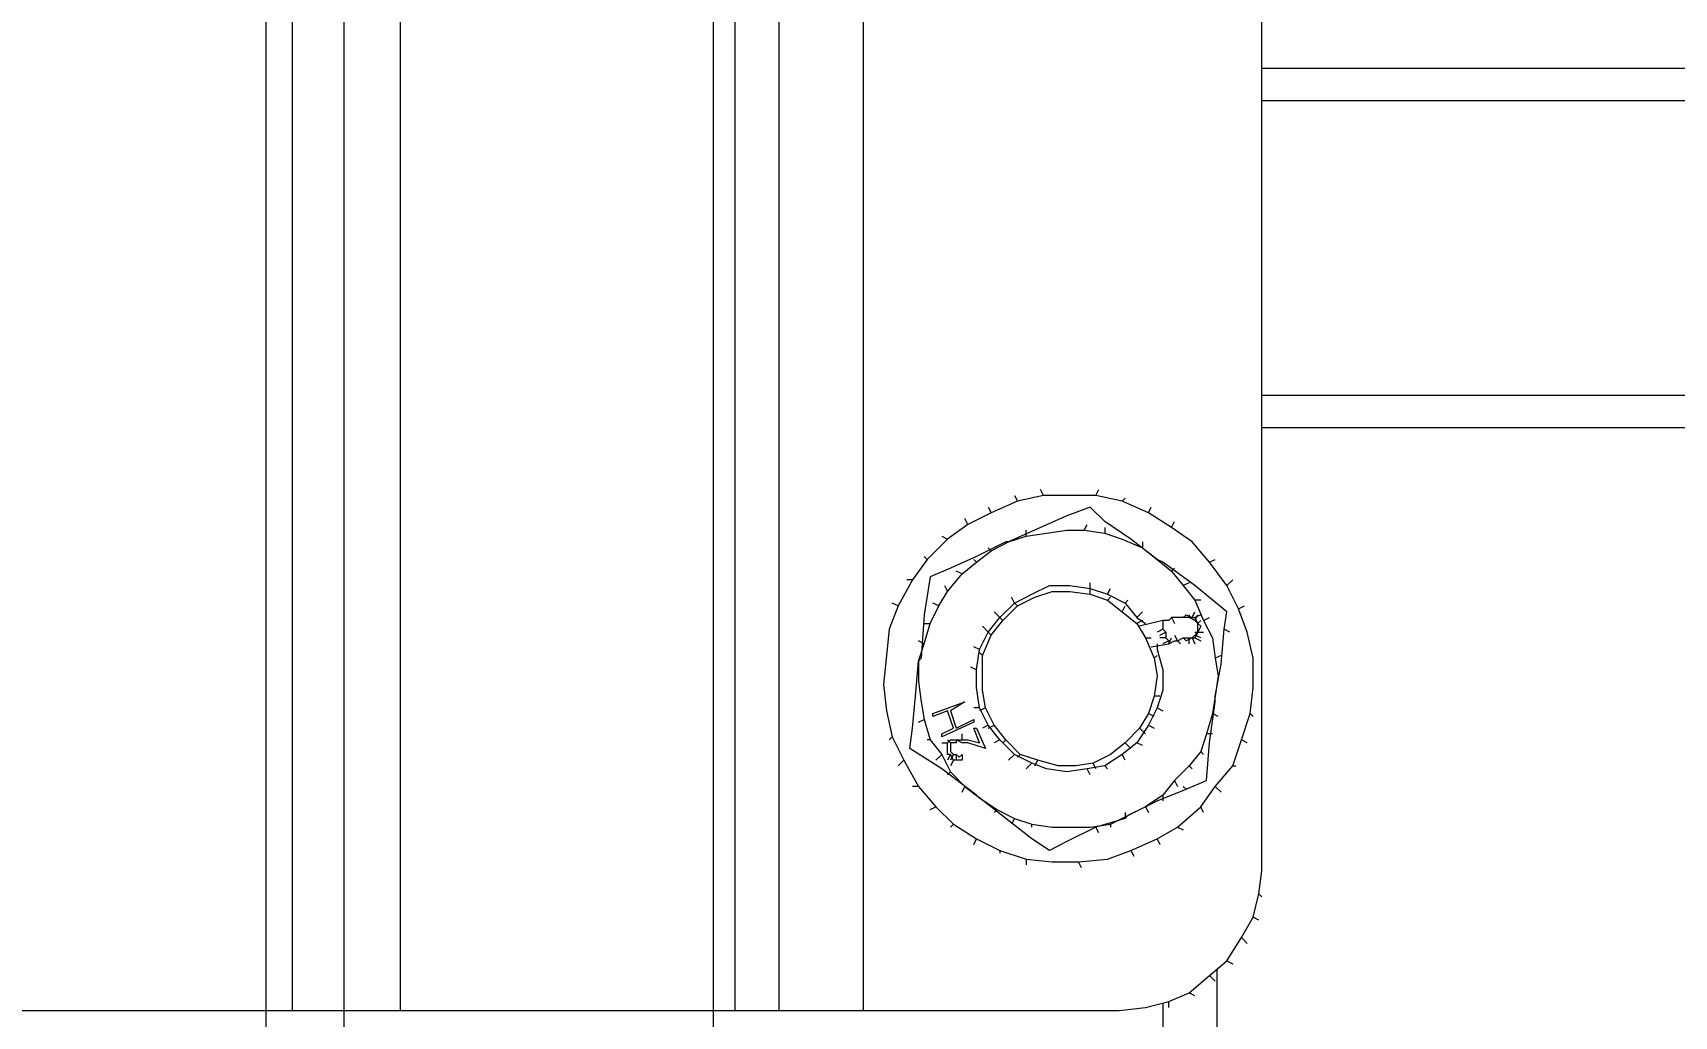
# Model space of a CAD drawing. Header units: feet. Extents: x -21 to 5170, y -254 to 1413.
# Drawn here: x 1850.08 to 1855.72, y 54.49 to 57.87 of the extents above; entities that cross this region are included whole.
import ezdxf
from ezdxf import colors
from ezdxf.entities.mleader import LeaderData, LeaderLine
from ezdxf.math import Vec2, Vec3

# ---------------------------------------------------------------- set-up
doc = ezdxf.new("R2010")
doc.units = ezdxf.units.FT
doc.header["$MEASUREMENT"] = 0
doc.layers.add('ATI CENTER SUPPORT', color=7, linetype='Continuous')
doc.layers.add('G-ANNO-TEXT', color=1, linetype='Continuous')
doc.styles.add('NEI-A', font='arial.ttf')

msp = doc.modelspace()

# ---------------------------------------------------------------- linework, layer by layer
at = {"layer": 'ATI CENTER SUPPORT', "color": 8, "linetype": 'Continuous', "lineweight": 15}
for p, q in [((1850.88442, 108.06425), (1850.88442, 25.40257)), ((1851.15204, 108.06425), (1851.15204, 25.40257)), ((1852.42153, 108.06425), (1852.42153, 25.40257)), ((1854.03629, 55.78628), (1854.07629, 55.78628))]:
    msp.add_line(p, q, dxfattribs=at)
for points in [[(1853.81629, 59.70628), (1846.39629, 59.70628), (1846.30629, 59.69628), (1846.22629, 59.67628), (1846.14629, 59.64628), (1846.08629, 59.59628), (1846.01629, 59.53628), (1845.97629, 59.46628), (1845.93629, 59.38628), (1845.91629, 59.30628), (1845.90629, 59.22628), (1845.90629, 54.98628), (1845.91629, 54.90628), (1845.93629, 54.82628), (1845.97629, 54.75628), (1846.01629, 54.67628), (1846.08629, 54.62628), (1846.14629, 54.56628), (1846.22629, 54.53628), (1846.30629, 54.51628), (1846.39629, 54.50628), (1853.81629, 54.50628)], [(1850.97629, 54.50628), (1850.97629, 59.70628)], [(1851.34629, 59.70628), (1851.34629, 54.50628)], [(1852.49629, 54.50628), (1852.49629, 59.70628)], [(1852.64629, 59.70628), (1852.64629, 54.50628)], [(1852.93629, 59.70628), (1852.93629, 54.50628)], [(1853.81629, 54.50628), (1853.90629, 54.51628), (1853.98629, 54.53628), (1854.05629, 54.56628), (1854.12629, 54.62628), (1854.18629, 54.67628), (1854.23629, 54.75628), (1854.27629, 54.82628), (1854.29629, 54.90628), (1854.30629, 54.98628), (1854.30629, 59.22628), (1854.29629, 59.30628), (1854.27629, 59.38628), (1854.23629, 59.46628), (1854.18629, 59.53628), (1854.12629, 59.59628), (1854.05629, 59.64628), (1853.98629, 59.67628), (1853.90629, 59.69628), (1853.81629, 59.70628)], [(1853.55629, 56.27628), (1853.54629, 56.29628)], [(1853.73629, 56.27628), (1853.74629, 56.29628)], [(1853.36629, 56.23628), (1853.37629, 56.21628)], [(1853.45629, 56.27628), (1853.46629, 56.25628)], [(1853.83629, 56.26628), (1853.82629, 56.25628)], [(1853.91629, 56.21628), (1853.92629, 56.23628)], [(1853.29629, 56.17628), (1853.28629, 56.19628)], [(1853.69629, 56.15628), (1853.70629, 56.17628)], [(1853.99629, 56.16628), (1854.00629, 56.18628)], [(1853.20629, 56.13628), (1853.22629, 56.12628)], [(1853.49629, 56.13628), (1853.49629, 56.15628)], [(1853.76629, 56.16628), (1853.76629, 56.14628)], [(1853.89629, 56.11628), (1853.89629, 56.09628)], [(1853.15629, 56.05628), (1853.14629, 56.06628)], [(1853.32629, 56.04628), (1853.31629, 56.05628)], [(1853.37629, 56.08628), (1853.36629, 56.09628)], [(1854.12629, 56.04628), (1854.14629, 56.05628)], [(1853.27629, 56.00628), (1853.25629, 56.01628)], [(1854.00629, 56.02628), (1853.99629, 56.01628)], [(1853.10629, 55.98628), (1853.08629, 55.98628)], [(1853.21629, 55.96628), (1853.22629, 55.94628)], [(1853.94629, 55.76628), (1853.94629, 55.74628), (1853.96629, 55.67628), (1853.96629, 55.60628), (1853.94629, 55.54628), (1853.91629, 55.48628), (1853.87629, 55.42628), (1853.82629, 55.38628), (1853.76629, 55.34628), (1853.70629, 55.33628), (1853.63629, 55.32628), (1853.56629, 55.33628), (1853.51629, 55.35628), (1853.45629, 55.38628), (1853.40629, 55.43628), (1853.36629, 55.48628), (1853.33629, 55.54628), (1853.32629, 55.61628), (1853.32629, 55.67628), (1853.33629, 55.74628), (1853.36629, 55.80628), (1853.40629, 55.85628), (1853.45629, 55.90628), (1853.51629, 55.93628), (1853.57629, 55.96628), (1853.64629, 55.96628), (1853.71629, 55.95628), (1853.77629, 55.93628), (1853.83629, 55.90628), (1853.87629, 55.85628), (1853.90629, 55.83628)], [(1853.71629, 55.93628), (1853.71629, 55.97628)], [(1853.77629, 55.93628), (1853.78629, 55.95628)], [(1854.05629, 55.97628), (1854.03629, 55.96628)], [(1854.18629, 55.96628), (1854.20629, 55.98628)], [(1853.05629, 55.89628), (1853.03629, 55.90628)], [(1853.19629, 55.89628), (1853.17629, 55.90628)], [(1853.45629, 55.90628), (1853.44629, 55.92628)], [(1853.45629, 55.90628), (1853.46629, 55.89628)], [(1853.77629, 55.91628), (1853.78629, 55.92628)], [(1853.82629, 55.87628), (1853.83629, 55.89628)], [(1853.83629, 55.90628), (1853.84629, 55.91628)], [(1854.09629, 55.91628), (1854.07629, 55.91628)], [(1854.22629, 55.88628), (1854.24629, 55.89628)], [(1853.14629, 55.83628), (1853.16629, 55.83628)], [(1853.40629, 55.85628), (1853.38629, 55.87628)], [(1853.40629, 55.85628), (1853.41629, 55.84628)], [(1853.87629, 55.85628), (1853.89629, 55.87628)], [(1853.89629, 55.84628), (1853.87629, 55.83628)], [(1853.96629, 55.84628), (1853.88629, 55.82628)], [(1854.05629, 55.85628), (1853.99629, 55.85628), (1853.98629, 55.84628), (1853.96629, 55.84628), (1853.96629, 55.81628), (1853.97629, 55.80628), (1853.97629, 55.78628), (1853.98629, 55.77628), (1853.98629, 55.76628), (1854.00629, 55.77628), (1854.01629, 55.77628), (1854.03629, 55.78628)], [(1853.99629, 55.85628), (1854.00629, 55.83628)], [(1854.03629, 55.85628), (1854.04629, 55.86628), (1854.06629, 55.85628), (1854.07629, 55.85628), (1854.08629, 55.83628), (1854.09629, 55.82628), (1854.08629, 55.80628), (1854.07629, 55.78628)], [(1854.05629, 55.86628), (1854.05629, 55.85628)], [(1854.06629, 55.78628), (1854.07629, 55.79628), (1854.08629, 55.80628), (1854.08629, 55.83628), (1854.07629, 55.84628), (1854.05629, 55.85628)], [(1854.06629, 55.85628), (1854.07629, 55.87628)], [(1854.07629, 55.84628), (1854.08629, 55.86628)], [(1854.09629, 55.86628), (1854.07629, 55.85628)], [(1854.09629, 55.84628), (1854.08629, 55.83628)], [(1854.10629, 55.84628), (1854.12629, 55.85628)], [(1853.14629, 55.76628), (1853.12629, 55.77628)], [(1853.34629, 55.82628), (1853.36629, 55.80628)], [(1853.37629, 55.79628), (1853.36629, 55.80628)], [(1853.90629, 55.78628), (1853.92629, 55.78628)], [(1853.96629, 55.81628), (1853.94629, 55.80628)], [(1853.95629, 55.79628), (1853.97629, 55.80628)], [(1853.97629, 55.78628), (1853.95629, 55.78628)], [(1853.98629, 55.77628), (1853.96629, 55.76628)], [(1853.98629, 55.76628), (1853.99629, 55.78628)], [(1854.00629, 55.79628), (1854.01629, 55.77628)], [(1854.02629, 55.76628), (1854.01629, 55.77628)], [(1854.06629, 55.78628), (1854.04629, 55.77628), (1854.03629, 55.78628)], [(1854.05629, 55.76628), (1854.05629, 55.78628)], [(1854.06629, 55.78628), (1854.07629, 55.76628)], [(1854.07629, 55.80628), (1854.10629, 55.80628)], [(1854.09629, 55.78628), (1854.07629, 55.79628)], [(1854.07629, 55.78628), (1854.09629, 55.77628)], [(1854.19629, 55.80628), (1854.17629, 55.81628)], [(1853.33629, 55.74628), (1853.31629, 55.75628)], [(1853.34629, 55.72628), (1853.33629, 55.73628)], [(1853.92629, 55.75628), (1853.98629, 55.76628)], [(1853.94629, 55.72628), (1853.93629, 55.71628)], [(1854.16629, 55.72628), (1854.14629, 55.71628)], [(1853.32629, 55.67628), (1853.30629, 55.68628)], [(1853.33629, 55.54628), (1853.31629, 55.54628)], [(1853.35629, 55.54628), (1853.33629, 55.53628)], [(1853.95629, 55.58628), (1853.93629, 55.58628)], [(1853.94629, 55.54628), (1853.96629, 55.53628)], [(1853.12629, 55.49628), (1853.14629, 55.50628)], [(1853.93629, 55.51628), (1853.91629, 55.52628)], [(1854.15629, 55.51628), (1854.13629, 55.52628)], [(1854.26629, 55.52628), (1854.27629, 55.51628)], [(1853.02629, 55.43628), (1853.03629, 55.44628)], [(1853.16629, 55.43628), (1853.15629, 55.43628)], [(1853.23629, 55.42628), (1853.22629, 55.43628)], [(1853.27629, 55.43628), (1853.27629, 55.45628)], [(1853.36629, 55.48628), (1853.34629, 55.47628)], [(1853.36629, 55.47628), (1853.38629, 55.48628)], [(1853.40629, 55.43628), (1853.38629, 55.42628)], [(1853.41629, 55.42628), (1853.42629, 55.43628)], [(1853.90629, 55.45628), (1853.88629, 55.47628)], [(1853.91629, 55.48628), (1853.93629, 55.47628)], [(1854.13629, 55.45628), (1854.11629, 55.45628)], [(1854.25629, 55.42628), (1854.23629, 55.43628)], [(1853.18629, 55.36628), (1853.20629, 55.38628)], [(1853.20629, 55.42628), (1853.22629, 55.42628)], [(1853.23629, 55.38628), (1853.22629, 55.36628)], [(1853.24629, 55.38628), (1853.23629, 55.36628)], [(1853.25629, 55.38628), (1853.25629, 55.36628)], [(1853.43629, 55.36628), (1853.45629, 55.38628)], [(1853.46629, 55.37628), (1853.47629, 55.38628)], [(1853.83629, 55.36628), (1853.82629, 55.38628)], [(1853.85629, 55.40628), (1853.83629, 55.42628)], [(1853.89629, 55.41628), (1853.87629, 55.42628)], [(1854.09629, 55.39628), (1854.10629, 55.38628)], [(1853.07629, 55.36628), (1853.05629, 55.34628)], [(1853.22629, 55.31628), (1853.23629, 55.32628)], [(1853.24629, 55.36628), (1853.23629, 55.34628)], [(1853.49629, 55.33628), (1853.51629, 55.35628)], [(1853.52629, 55.34628), (1853.53629, 55.36628)], [(1853.71629, 55.31628), (1853.70629, 55.33628)], [(1853.73629, 55.33628), (1853.72629, 55.35628)], [(1853.76629, 55.34628), (1853.77629, 55.33628)], [(1854.05629, 55.34628), (1854.06629, 55.33628)], [(1854.20629, 55.34628), (1854.21629, 55.34628)], [(1853.12629, 55.27628), (1853.10629, 55.27628)], [(1853.27629, 55.25628), (1853.28629, 55.27628)], [(1854.00629, 55.29628), (1854.01629, 55.27628)], [(1854.04629, 55.26628), (1854.03629, 55.27628)], [(1854.16629, 55.25628), (1854.14629, 55.27628)], [(1853.96629, 55.24628), (1853.96629, 55.22628)], [(1853.16629, 55.19628), (1853.18629, 55.20628)], [(1853.38629, 55.18628), (1853.39629, 55.19628)], [(1853.45629, 55.16628), (1853.44629, 55.14628)], [(1853.83629, 55.18628), (1853.83629, 55.16628)], [(1853.90629, 55.20628), (1853.91629, 55.18628)], [(1854.10629, 55.18628), (1854.09629, 55.20628)], [(1853.24629, 55.14628), (1853.23629, 55.13628)], [(1853.31629, 55.07628), (1853.32629, 55.09628)], [(1853.51629, 55.13628), (1853.51629, 55.14628)], [(1853.74629, 55.11628), (1853.73629, 55.13628)], [(1853.78629, 55.14628), (1853.78629, 55.13628)], [(1853.94629, 55.09628), (1853.95629, 55.07628)], [(1854.01629, 55.13628), (1854.03629, 55.12628)], [(1853.40629, 55.05628), (1853.40629, 55.04628)], [(1853.85629, 55.05628), (1853.86629, 55.03628)], [(1853.49629, 55.02628), (1853.49629, 55.00628)], [(1853.68629, 54.99628), (1853.67629, 55.01628)], [(1854.30629, 54.89628), (1854.29629, 54.90628)], [(1854.29629, 54.81628), (1854.27629, 54.82628)], [(1854.23629, 54.75628), (1854.25629, 54.73628)], [(1854.18629, 54.67628), (1854.20629, 54.66628)], [(1854.14629, 54.60628), (1854.12629, 54.62628)], [(1853.98629, 54.51628), (1853.98629, 54.53628)], [(1854.07629, 54.55628), (1854.05629, 54.56628)]]:
    msp.add_lwpolyline(points, dxfattribs=at)
for points in [[(1853.94629, 55.09628), (1854.01629, 55.13628), (1854.09629, 55.20628), (1854.14629, 55.27628), (1854.20629, 55.34628), (1854.23629, 55.43628), (1854.26629, 55.52628), (1854.27629, 55.61628), (1854.27629, 55.71628), (1854.25629, 55.80628), (1854.22629, 55.88628), (1854.18629, 55.96628), (1854.12629, 56.04628), (1854.06629, 56.11628), (1853.99629, 56.16628), (1853.91629, 56.21628), (1853.82629, 56.25628), (1853.73629, 56.27628), (1853.55629, 56.27628), (1853.46629, 56.25628), (1853.37629, 56.21628), (1853.29629, 56.17628), (1853.22629, 56.12628), (1853.15629, 56.05628), (1853.10629, 55.98628), (1853.05629, 55.89628), (1853.02629, 55.81628), (1853.01629, 55.72628), (1853.00629, 55.62628), (1853.01629, 55.53628), (1853.03629, 55.44628), (1853.07629, 55.36628), (1853.12629, 55.27628), (1853.18629, 55.20628), (1853.24629, 55.14628), (1853.32629, 55.09628), (1853.40629, 55.05628), (1853.49629, 55.02628), (1853.58629, 55.01628), (1853.67629, 55.01628), (1853.77629, 55.02628), (1853.85629, 55.05628)], [(1854.14629, 55.58628), (1854.16629, 55.69628), (1854.17629, 55.81628), (1854.18629, 55.87628), (1854.07629, 55.96628), (1853.96629, 56.04628), (1853.94629, 56.05628), (1853.85629, 56.12628), (1853.76629, 56.18628), (1853.71629, 56.23628), (1853.63629, 56.20628), (1853.54629, 56.16628), (1853.43629, 56.11628), (1853.49629, 56.13628), (1853.56629, 56.14628), (1853.63629, 56.15628), (1853.69629, 56.15628), (1853.76629, 56.14628), (1853.82629, 56.12628), (1853.89629, 56.09628), (1853.94629, 56.05628), (1853.99629, 56.01628), (1854.03629, 55.96628), (1854.07629, 55.91628), (1854.10629, 55.84628), (1854.13629, 55.78628), (1854.14629, 55.71628), (1854.15629, 55.65628)], [(1853.13629, 55.71628), (1853.12629, 55.70628), (1853.12629, 55.63628), (1853.13629, 55.56628), (1853.14629, 55.50628), (1853.16629, 55.43628), (1853.20629, 55.38628), (1853.23629, 55.32628), (1853.28629, 55.27628), (1853.33629, 55.23628), (1853.32629, 55.24628), (1853.20629, 55.33628), (1853.09629, 55.40628), (1853.10629, 55.47628), (1853.11629, 55.58628), (1853.12629, 55.70628), (1853.14629, 55.76628), (1853.16629, 55.83628), (1853.19629, 55.89628), (1853.22629, 55.94628), (1853.27629, 56.00628), (1853.32629, 56.04628), (1853.37629, 56.08628), (1853.43629, 56.11628), (1853.42629, 56.11628), (1853.32629, 56.06628), (1853.23629, 56.02628), (1853.16629, 55.99628), (1853.14629, 55.86628)], [(1853.47629, 55.38628), (1853.42629, 55.43628), (1853.38629, 55.48628), (1853.35629, 55.54628), (1853.34629, 55.60628), (1853.34629, 55.72628), (1853.37629, 55.79628), (1853.41629, 55.84628), (1853.46629, 55.89628), (1853.52629, 55.92628), (1853.58629, 55.94628), (1853.64629, 55.94628), (1853.71629, 55.93628), (1853.77629, 55.91628), (1853.82629, 55.87628), (1853.87629, 55.83628), (1853.90629, 55.78628), (1853.93629, 55.71628), (1853.94629, 55.65628), (1853.93629, 55.58628), (1853.91629, 55.52628), (1853.88629, 55.47628), (1853.83629, 55.42628), (1853.78629, 55.38628), (1853.72629, 55.35628), (1853.66629, 55.34628), (1853.60629, 55.34628), (1853.53629, 55.36628)], [(1853.31629, 55.49628), (1853.20629, 55.44628), (1853.20629, 55.45628), (1853.24629, 55.47628), (1853.22629, 55.53628), (1853.17629, 55.51628), (1853.17629, 55.52628), (1853.28629, 55.56628), (1853.23629, 55.53628), (1853.25629, 55.47628), (1853.31629, 55.50628)], [(1853.51629, 55.09628), (1853.42629, 55.16628), (1853.33629, 55.23628), (1853.39629, 55.19628), (1853.45629, 55.16628), (1853.51629, 55.14628), (1853.58629, 55.13628), (1853.71629, 55.13628), (1853.78629, 55.14628), (1853.84629, 55.17628), (1853.94629, 55.22628), (1854.04629, 55.26628), (1854.11629, 55.29628), (1854.12629, 55.42628), (1854.14629, 55.56628), (1854.14629, 55.58628), (1854.13629, 55.52628), (1854.11629, 55.45628), (1854.09629, 55.39628), (1854.05629, 55.34628), (1854.00629, 55.29628), (1853.96629, 55.24628), (1853.90629, 55.20628), (1853.84629, 55.17628), (1853.83629, 55.16628), (1853.73629, 55.13628), (1853.63629, 55.08628), (1853.57629, 55.05628)], [(1853.29629, 55.43628), (1853.33629, 55.42628), (1853.31629, 55.47628), (1853.32629, 55.47628), (1853.35629, 55.40628), (1853.29629, 55.42628), (1853.27629, 55.42628), (1853.25629, 55.43628), (1853.25629, 55.42628), (1853.23629, 55.42628), (1853.23629, 55.39628), (1853.24629, 55.38628), (1853.25629, 55.38628), (1853.26629, 55.37628), (1853.27629, 55.38628), (1853.27629, 55.36628), (1853.24629, 55.36628), (1853.23629, 55.38628), (1853.22629, 55.38628), (1853.22629, 55.42628), (1853.23629, 55.43628)]]:
    msp.add_lwpolyline(points, close=True, dxfattribs=at)
at = {"layer": 'ATI CENTER SUPPORT', "color": 8, "linetype": 'Continuous', "lineweight": 15, "flags": 128}
for points in [[(1854.15324, 53.98628), (1854.15324, 54.64874)], [(1853.96754, 54.21628), (1853.96754, 54.53159)]]:
    msp.add_lwpolyline(points, dxfattribs=at)

# ---------------------------------------------------------------- leaders
at = {"layer": 'G-ANNO-TEXT'}
ml = msp.add_multileader_mtext('Standard', dxfattribs=at)
ml.set_content('(TYP.) DC STRINGS FROM TRACKER TABLES ', color=256, style='NEI-A')
ml.set_leader_properties()
ml.build(insert=Vec2(0, 0))
ml.multileader.update_dxf_attribs({"dogleg_length": 0.89968, "arrow_head_size": 3})
ctx = ml.context
ctx.base_point, ctx.char_height, ctx.arrow_head_size, ctx.landing_gap_size, ctx.plane_origin = Vec3(1874.6988, 43.81809), 2, 3, 1.53573, Vec3(1922.73585, 88.3542)
notes = []
notes.append((ctx, [(0, (1, 1, 0), (1873.79912, 43.81809), (1, 0), 0.89968, [(0, [(1854.93558, 59.43313)], 0, [])])]))
ctx.mtext.insert, ctx.mtext.width, ctx.mtext.flow_direction = Vec3(1876.23453, 44.83514), 33.7171351, 5
ctx.mtext.has_bg_fill, ctx.mtext.bg_color, ctx.mtext.bg_scale_factor, ctx.mtext.bg_transparency, ctx.mtext.use_window_bg_color = 1, -1073741824, 1.5, 0, 1
for ctx, leaders in notes:
    for number, flags, end, landing, length, lines in leaders:
        leader = LeaderData()
        leader.index, (leader.has_last_leader_line, leader.has_dogleg_vector, leader.attachment_direction) = number, flags
        leader.last_leader_point, leader.dogleg_vector, leader.dogleg_length = Vec3(end), Vec3(landing), length
        for number, points, colour, breaks in lines:
            line = LeaderLine()
            line.index, line.vertices, line.color, line.breaks = number, Vec3.list(points), colors.encode_raw_color(colour), breaks
            leader.lines.append(line)
        ctx.leaders.append(leader)

# ---------------------------------------------------------------- next in the draw order: linework, layer by layer
at = {"layer": 'ATI CENTER SUPPORT', "color": 8, "linetype": 'Continuous', "lineweight": 15}
for p, q in [((1854.30629, 57.7445), (1874.71674, 57.74438)), ((1854.30629, 57.63315), (1874.71674, 57.63303)), ((1854.30629, 56.62083), (1874.71674, 56.62071)), ((1854.30629, 56.50948), (1874.71674, 56.50936))]:
    msp.add_line(p, q, dxfattribs=at)

doc.saveas('drawing.dxf')
